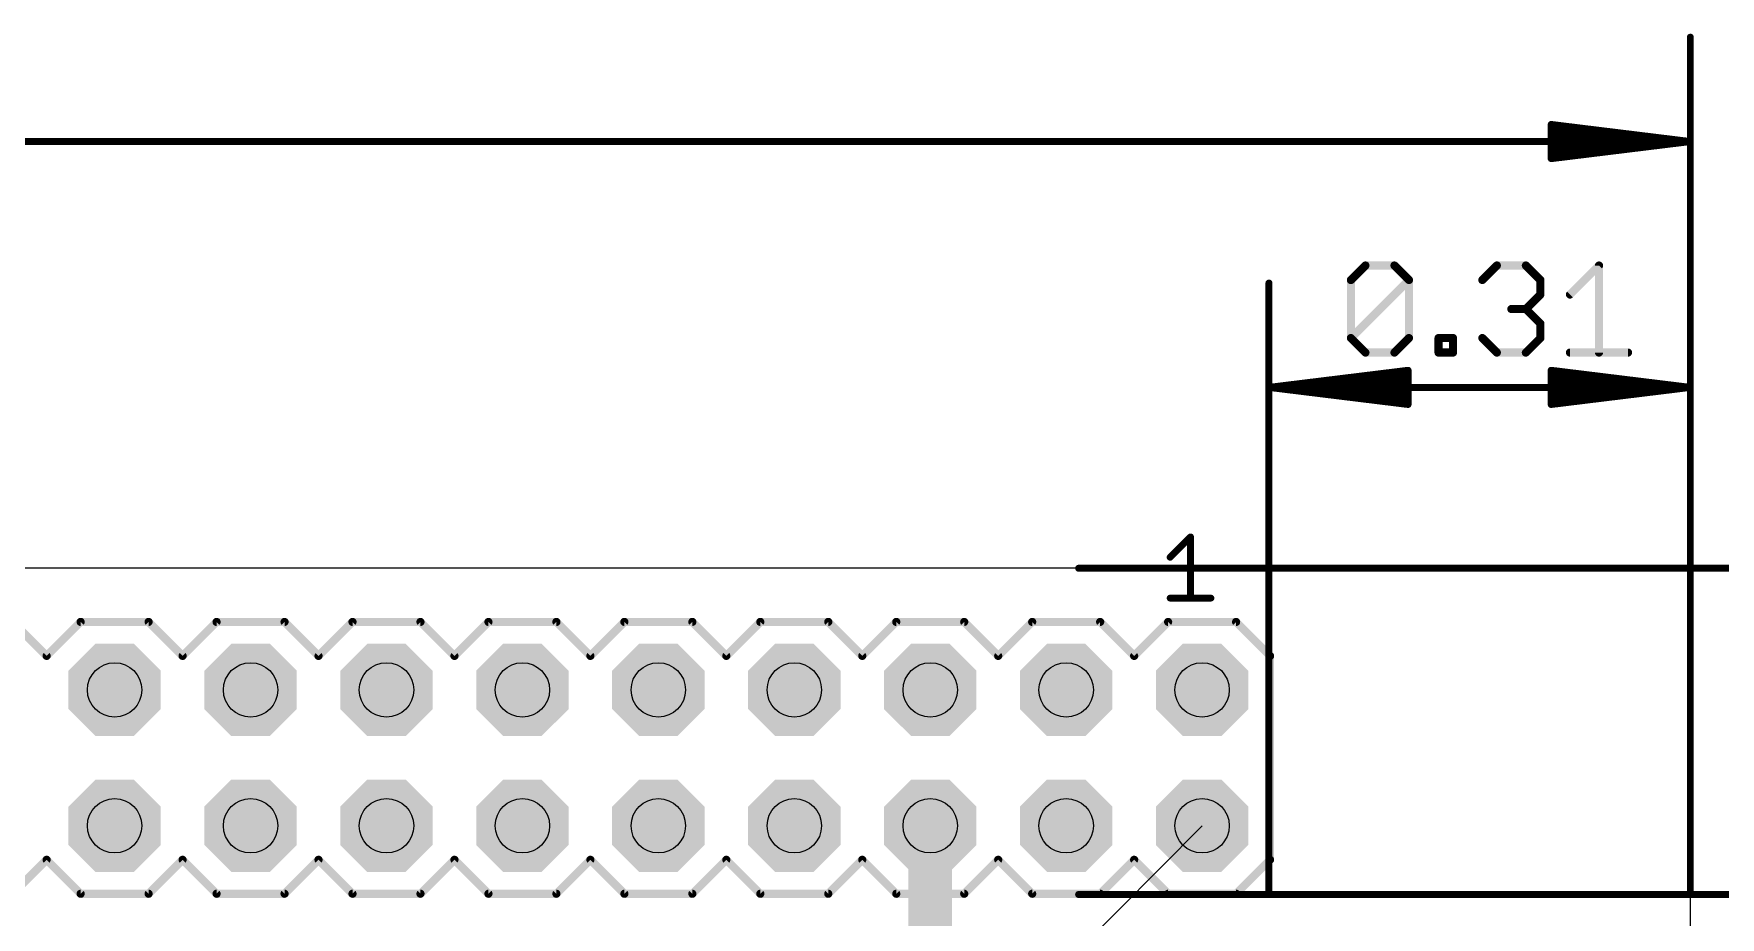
# Model space of a CAD drawing. Extents: x -0.24 to 4.18, y -0.6 to 2.96.
# Drawn here: x 2.231 to 3.472, y 2.293 to 2.943 of the extents above; entities that cross this region are included whole.
import ezdxf

# ---------------------------------------------------------------- set-up
doc = ezdxf.new("R2010")
doc.units = 0
for name, color, linetype in [('1', 22, 'CONTINUOUS'), ('17', 82, 'CONTINUOUS'), ('19', 53, 'CONTINUOUS'), ('20', 7, 'CONTINUOUS'), ('21', 253, 'CONTINUOUS'), ('29', 253, 'CONTINUOUS'), ('30', 253, 'CONTINUOUS'), ('44', 253, 'CONTINUOUS'), ('51', 253, 'CONTINUOUS')]:
    doc.layers.add(name, color=color, linetype=linetype)

# ---------------------------------------------------------------- blocks, each defined once
blk = doc.blocks.new('RECT')
blk.add_solid([(-0.5, -0.5), (0.5, -0.5), (-0.5, 0.5), (0.5, 0.5)])
blk = doc.blocks.new('OCTAGONP')
at = {"const_width": 0.5}
blk.add_lwpolyline([(-0.25, -0.103553), (-0.25, 0.103553), (-0.103553, 0.25), (0.103553, 0.25), (0.25, 0.103553), (0.25, -0.103553), (0.103553, -0.25), (-0.103553, -0.25), (-0.25, -0.103553), (-0.25, 0.103553)], dxfattribs=at)

msp = doc.modelspace()

# ---------------------------------------------------------------- linework, layer by layer
at = {"layer": '1'}
for points, const_width in [([(3.45128, 2.940714, 1), (3.44872, 2.940714)], 0.002559), ([(3.347794, 2.877781, 1), (3.347482, 2.875241)], 0.002559), ([(3.348917, 2.876511, 1), (3.346358, 2.876511)], 0.002559), ([(3.347765, 2.875452, 1), (3.34751, 2.872905)], 0.002559), ([(3.347702, 2.870338, 1), (3.347574, 2.867782)], 0.002559), ([(3.450156, 2.862672, 1), (3.449844, 2.865212)], 0.002559), ([(3.449844, 2.862672, 1), (3.450156, 2.865212)], 0.002559), ([(3.450127, 2.862669, 1), (3.449873, 2.865215)], 0.002559), ([(3.449873, 2.862669, 1), (3.450127, 2.865215)], 0.002559), ([(3.450064, 2.862664, 1), (3.449936, 2.86522)], 0.002559), ([(3.449936, 2.862664, 1), (3.450064, 2.86522)], 0.002559), ([(3.45, 2.862663, 1), (3.45, 2.865222)], 0.002559), ([(3.347574, 2.860102, 1), (3.347702, 2.857546)], 0.002559), ([(3.34751, 2.854979, 1), (3.347765, 2.852433)], 0.002559), ([(3.347482, 2.852644, 1), (3.347794, 2.850104)], 0.002559), ([(3.346358, 2.851374, 1), (3.348917, 2.851374)], 0.002559), ([(3.210983, 2.774241, 1), (3.210983, 2.771241)], 0.003), ([(3.212044, 2.77168, 1), (3.209922, 2.773801)], 0.003), ([(3.233395, 2.773801, 1), (3.231274, 2.77168)], 0.003), ([(3.232335, 2.771241, 1), (3.232335, 2.774241)], 0.003), ([(3.307666, 2.774241, 1), (3.307666, 2.771241)], 0.003), ([(3.308726, 2.77168, 1), (3.306605, 2.773801)], 0.003), ([(3.330078, 2.773801, 1), (3.327957, 2.77168)], 0.003), ([(3.329017, 2.771241, 1), (3.329017, 2.774241)], 0.003), ([(3.384296, 2.772741, 1), (3.381296, 2.772741)], 0.003), ([(3.383857, 2.77168, 1), (3.381736, 2.773801)], 0.003), ([(3.14128, 2.75984, 1), (3.13872, 2.75984)], 0.002559), ([(3.201807, 2.762065, 1), (3.198807, 2.762065)], 0.003), ([(3.199247, 2.763126, 1), (3.201368, 2.761004)], 0.003), ([(3.244511, 2.762065, 1), (3.241511, 2.762065)], 0.003), ([(3.244071, 2.761004, 1), (3.24195, 2.763126)], 0.003), ([(3.24195, 2.761004, 1), (3.244071, 2.763126)], 0.003), ([(3.295929, 2.763126, 1), (3.298051, 2.761004)], 0.003), ([(3.341193, 2.762065, 1), (3.338193, 2.762065)], 0.003), ([(3.338632, 2.761004, 1), (3.340754, 2.763126)], 0.003), ([(3.340754, 2.750329, 1), (3.338632, 2.75245)], 0.003), ([(3.45128, 2.75984, 1), (3.44872, 2.75984)], 0.002559), ([(3.318341, 2.742213, 1), (3.318341, 2.739213)], 0.003), ([(3.330078, 2.741774, 1), (3.327957, 2.739653)], 0.003), ([(3.327957, 2.741774, 1), (3.330078, 2.739653)], 0.003), ([(3.329017, 2.739213, 1), (3.329017, 2.742213)], 0.003), ([(3.338193, 2.751389, 1), (3.341193, 2.751389)], 0.003), ([(3.360384, 2.75245, 1), (3.362506, 2.750329)], 0.003), ([(3.341193, 2.730038, 1), (3.338193, 2.730038)], 0.003), ([(3.338632, 2.728977, 1), (3.340754, 2.731098)], 0.003), ([(3.198807, 2.719362, 1), (3.201807, 2.719362)], 0.003), ([(3.201368, 2.720422, 1), (3.199247, 2.718301)], 0.003), ([(3.199247, 2.720422, 1), (3.201368, 2.718301)], 0.003), ([(3.241511, 2.719362, 1), (3.244511, 2.719362)], 0.003), ([(3.244071, 2.718301, 1), (3.24195, 2.720423)], 0.003), ([(3.266262, 2.719362, 1), (3.263262, 2.719362)], 0.003), ([(3.264762, 2.720862, 1), (3.264762, 2.717862)], 0.003), ([(3.276938, 2.719362, 1), (3.273938, 2.719362)], 0.003), ([(3.275438, 2.717862, 1), (3.275438, 2.720862)], 0.003), ([(3.298051, 2.720422, 1), (3.295929, 2.718301)], 0.003), ([(3.338193, 2.719362, 1), (3.341193, 2.719362)], 0.003), ([(3.340754, 2.718301, 1), (3.338632, 2.720423)], 0.003), ([(3.210983, 2.710186, 1), (3.210983, 2.707186)], 0.003), ([(3.209922, 2.707625, 1), (3.212044, 2.709747)], 0.003), ([(3.231274, 2.709747, 1), (3.233395, 2.707625)], 0.003), ([(3.232335, 2.707186, 1), (3.232335, 2.710186)], 0.003), ([(3.264762, 2.710186, 1), (3.264762, 2.707186)], 0.003), ([(3.263262, 2.708686, 1), (3.266262, 2.708686)], 0.003), ([(3.273938, 2.708686, 1), (3.276938, 2.708686)], 0.003), ([(3.275438, 2.707186, 1), (3.275438, 2.710186)], 0.003), ([(3.307666, 2.710186, 1), (3.307666, 2.707186)], 0.003), ([(3.306605, 2.707625, 1), (3.308726, 2.709747)], 0.003), ([(3.327957, 2.709747, 1), (3.330078, 2.707625)], 0.003), ([(3.329017, 2.707186, 1), (3.329017, 2.710186)], 0.003), ([(3.361445, 2.710186, 1), (3.361445, 2.707186)], 0.003), ([(3.381296, 2.708686, 1), (3.384296, 2.708686)], 0.003), ([(3.404148, 2.707186, 1), (3.404148, 2.710186)], 0.003), ([(3.243642, 2.695637, 1), (3.241083, 2.695637)], 0.002559), ([(3.242518, 2.694367, 1), (3.242206, 2.696907)], 0.002559), ([(3.24249, 2.692031, 1), (3.242235, 2.694577)], 0.002559), ([(3.347794, 2.696907, 1), (3.347482, 2.694367)], 0.002559), ([(3.348917, 2.695637, 1), (3.346358, 2.695637)], 0.002559), ([(3.347765, 2.694577, 1), (3.34751, 2.692031)], 0.002559), ([(3.14, 2.684348, 1), (3.14, 2.681789)], 0.002559), ([(3.140156, 2.684338, 1), (3.139844, 2.681798)], 0.002559), ([(3.140064, 2.684346, 1), (3.139936, 2.68179)], 0.002559), ([(3.140127, 2.684341, 1), (3.139873, 2.681795)], 0.002559), ([(3.139936, 2.684346, 1), (3.140064, 2.68179)], 0.002559), ([(3.139873, 2.684341, 1), (3.140127, 2.681795)], 0.002559), ([(3.139844, 2.684338, 1), (3.140156, 2.681798)], 0.002559), ([(3.242426, 2.686908, 1), (3.242298, 2.689464)], 0.002559), ([(3.242298, 2.676672, 1), (3.242426, 2.679228)], 0.002559), ([(3.347702, 2.689464, 1), (3.347574, 2.686908)], 0.002559), ([(3.347574, 2.679228, 1), (3.347702, 2.676672)], 0.002559), ([(3.450156, 2.681798, 1), (3.449844, 2.684338)], 0.002559), ([(3.449844, 2.681798, 1), (3.450156, 2.684338)], 0.002559), ([(3.450127, 2.681795, 1), (3.449873, 2.684341)], 0.002559), ([(3.449873, 2.681795, 1), (3.450127, 2.684341)], 0.002559), ([(3.450064, 2.68179, 1), (3.449936, 2.684346)], 0.002559), ([(3.449936, 2.68179, 1), (3.450064, 2.684346)], 0.002559), ([(3.45, 2.681789, 1), (3.45, 2.684348)], 0.002559), ([(3.241083, 2.6705, 1), (3.243642, 2.6705)], 0.002559), ([(3.242206, 2.66923, 1), (3.242518, 2.671769)], 0.002559), ([(3.242235, 2.671559, 1), (3.24249, 2.674105)], 0.002559), ([(3.34751, 2.674105, 1), (3.347765, 2.671559)], 0.002559), ([(3.347482, 2.671769, 1), (3.347794, 2.66923)], 0.002559), ([(3.346358, 2.6705, 1), (3.348917, 2.6705)], 0.002559), ([(3, 2.55128, 1), (3, 2.54872)], 0.002559), ([(3.45, 2.55128, 1), (3.45, 2.54872)], 0.002559), ([(3.44872, 2.55, 1), (3.45128, 2.55)], 0.002559), ([(2.89884, 2.36052, 1), (2.88284, 2.36052)], 0.016), ([(3, 2.31128, 1), (3, 2.30872)], 0.002559), ([(3.13872, 2.31, 1), (3.14128, 2.31)], 0.002559), ([(3.44872, 2.31, 1), (3.45128, 2.31)], 0.002559)]:
    msp.add_lwpolyline(points, format="xyb", dxfattribs=dict(at, const_width=const_width))
for points, const_width in [([(3.45, 2.55), (3.45, 2.940714)], 0.005118), ([(3.45, 2.863942), (3.347638, 2.876511)], 0.005118), ([(3.347638, 2.876511), (3.347638, 2.851374)], 0.005118), ([(3.45, 2.863942), (0, 2.863942)], 0.005118), ([(3.45, 2.863942), (3.347638, 2.874178)], 0.005118), ([(3.45, 2.863942), (3.347638, 2.86906)], 0.005118), ([(3.347638, 2.851374), (3.45, 2.863942)], 0.005118), ([(3.347638, 2.858824), (3.45, 2.863942)], 0.005118), ([(3.347638, 2.853706), (3.45, 2.863942)], 0.005118), ([(3.200307, 2.762065), (3.210983, 2.772741)], 0.006), ([(3.210983, 2.772741), (3.232335, 2.772741)], 0.006), ([(3.232335, 2.772741), (3.243011, 2.762065)], 0.006), ([(3.29699, 2.762065), (3.307666, 2.772741)], 0.006), ([(3.307666, 2.772741), (3.329017, 2.772741)], 0.006), ([(3.329017, 2.772741), (3.339693, 2.762065)], 0.006), ([(3.361445, 2.751389), (3.382796, 2.772741)], 0.006), ([(3.382796, 2.772741), (3.382796, 2.708686)], 0.006), ([(3.14, 2.31), (3.14, 2.75984)], 0.005118), ([(3.200307, 2.719362), (3.200307, 2.762065)], 0.006), ([(3.200307, 2.719362), (3.243011, 2.762065)], 0.006), ([(3.243011, 2.762065), (3.243011, 2.719362)], 0.006), ([(3.339693, 2.751389), (3.329017, 2.740713)], 0.006), ([(3.339693, 2.762065), (3.339693, 2.751389)], 0.006), ([(3.45, 2.31), (3.45, 2.75984)], 0.005118), ([(3.329017, 2.740713), (3.318341, 2.740713)], 0.006), ([(3.329017, 2.740713), (3.339693, 2.730038)], 0.006), ([(3.339693, 2.730038), (3.339693, 2.719362)], 0.006), ([(3.210983, 2.708686), (3.200307, 2.719362)], 0.006), ([(3.243011, 2.719362), (3.232335, 2.708686)], 0.006), ([(3.264762, 2.708686), (3.264762, 2.719362)], 0.006), ([(3.264762, 2.719362), (3.275438, 2.719362)], 0.006), ([(3.275438, 2.719362), (3.275438, 2.708686)], 0.006), ([(3.307666, 2.708686), (3.29699, 2.719362)], 0.006), ([(3.339693, 2.719362), (3.329017, 2.708686)], 0.006), ([(3.232335, 2.708686), (3.210983, 2.708686)], 0.006), ([(3.275438, 2.708686), (3.264762, 2.708686)], 0.006), ([(3.329017, 2.708686), (3.307666, 2.708686)], 0.006), ([(3.361445, 2.708686), (3.404148, 2.708686)], 0.006), ([(3.14, 2.683068), (3.242362, 2.695637)], 0.005118), ([(3.14, 2.683068), (3.242362, 2.693304)], 0.005118), ([(3.242362, 2.695637), (3.242362, 2.6705)], 0.005118), ([(3.45, 2.683068), (3.347638, 2.695637)], 0.005118), ([(3.347638, 2.695637), (3.347638, 2.6705)], 0.005118), ([(3.45, 2.683068), (3.347638, 2.693304)], 0.005118), ([(3.14, 2.683068), (3.242362, 2.688186)], 0.005118), ([(3.45, 2.683068), (3.14, 2.683068)], 0.005118), ([(3.242362, 2.6705), (3.14, 2.683068)], 0.005118), ([(3.242362, 2.67795), (3.14, 2.683068)], 0.005118), ([(3.242362, 2.672832), (3.14, 2.683068)], 0.005118), ([(3.45, 2.683068), (3.347638, 2.688186)], 0.005118), ([(3.347638, 2.6705), (3.45, 2.683068)], 0.005118), ([(3.347638, 2.67795), (3.45, 2.683068)], 0.005118), ([(3.347638, 2.672832), (3.45, 2.683068)], 0.005118), ([(3, 2.55), (3.684883, 2.55)], 0.005118), ([(3.45, 2.55), (4.173932, 2.55)], 0.005118), ([(2.89084, 2.36052), (2.89084, 2.09794)], 0.032), ([(3, 2.31), (3.684883, 2.31)], 0.005118)]:
    msp.add_lwpolyline(points, dxfattribs=dict(at, const_width=const_width))
at = {"layer": '19'}
msp.add_line((1.92171, 1.18263), (3.09084, 2.36052), dxfattribs=at)
at = {"layer": '20'}
for p, q in [((3.45, 2.55), (0, 2.55)), ((3.45, 0), (3.45, 2.55))]:
    msp.add_line(p, q, dxfattribs=at)
at = {"layer": '21'}
for points, const_width in [([(3.067301, 2.558046), (3.082313, 2.573058)], 0.005), ([(3.082313, 2.573058), (3.082313, 2.52802)], 0.005), ([(3.067301, 2.52802), (3.097326, 2.52802)], 0.005), ([(2.21584, 2.51052), (2.24084, 2.48552)], 0.006), ([(2.24084, 2.48552), (2.26584, 2.51052)], 0.006), ([(2.26584, 2.51052), (2.31584, 2.51052)], 0.006), ([(2.31584, 2.51052), (2.34084, 2.48552)], 0.006), ([(2.34084, 2.48552), (2.36584, 2.51052)], 0.006), ([(2.36584, 2.51052), (2.41584, 2.51052)], 0.006), ([(2.44084, 2.48552), (2.41584, 2.51052)], 0.006), ([(2.44084, 2.48552), (2.46584, 2.51052)], 0.006), ([(2.46584, 2.51052), (2.51584, 2.51052)], 0.006), ([(2.51584, 2.51052), (2.54084, 2.48552)], 0.006), ([(2.54084, 2.48552), (2.56584, 2.51052)], 0.006), ([(2.56584, 2.51052), (2.61584, 2.51052)], 0.006), ([(2.61584, 2.51052), (2.64084, 2.48552)], 0.006), ([(2.64084, 2.48552), (2.66584, 2.51052)], 0.006), ([(2.66584, 2.51052), (2.71584, 2.51052)], 0.006), ([(2.71584, 2.51052), (2.74084, 2.48552)], 0.006), ([(2.74084, 2.48552), (2.76584, 2.51052)], 0.006), ([(2.76584, 2.51052), (2.81584, 2.51052)], 0.006), ([(2.84084, 2.48552), (2.81584, 2.51052)], 0.006), ([(2.84084, 2.48552), (2.86584, 2.51052)], 0.006), ([(2.86584, 2.51052), (2.91584, 2.51052)], 0.006), ([(2.91584, 2.51052), (2.94084, 2.48552)], 0.006), ([(2.94084, 2.48552), (2.96584, 2.51052)], 0.006), ([(2.96584, 2.51052), (3.01584, 2.51052)], 0.006), ([(3.01584, 2.51052), (3.04084, 2.48552)], 0.006), ([(3.04084, 2.48552), (3.06584, 2.51052)], 0.006), ([(3.06584, 2.51052), (3.11584, 2.51052)], 0.006), ([(3.14084, 2.48552), (3.11584, 2.51052)], 0.006), ([(3.14084, 2.33552), (3.14084, 2.48552)], 0.006), ([(2.24084, 2.33552), (2.21584, 2.31052)], 0.006), ([(2.26584, 2.31052), (2.24084, 2.33552)], 0.006), ([(2.34084, 2.33552), (2.31584, 2.31052)], 0.006), ([(2.36584, 2.31052), (2.34084, 2.33552)], 0.006), ([(2.41584, 2.31052), (2.44084, 2.33552)], 0.006), ([(2.46584, 2.31052), (2.44084, 2.33552)], 0.006), ([(2.54084, 2.33552), (2.51584, 2.31052)], 0.006), ([(2.56584, 2.31052), (2.54084, 2.33552)], 0.006), ([(2.64084, 2.33552), (2.61584, 2.31052)], 0.006), ([(2.66584, 2.31052), (2.64084, 2.33552)], 0.006), ([(2.74084, 2.33552), (2.71584, 2.31052)], 0.006), ([(2.76584, 2.31052), (2.74084, 2.33552)], 0.006), ([(2.81584, 2.31052), (2.84084, 2.33552)], 0.006), ([(2.86584, 2.31052), (2.84084, 2.33552)], 0.006), ([(2.94084, 2.33552), (2.91584, 2.31052)], 0.006), ([(2.96584, 2.31052), (2.94084, 2.33552)], 0.006), ([(3.04084, 2.33552), (3.01584, 2.31052)], 0.006), ([(3.06584, 2.31052), (3.04084, 2.33552)], 0.006), ([(3.11584, 2.31052), (3.14084, 2.33552)], 0.006), ([(2.31584, 2.31052), (2.26584, 2.31052)], 0.006), ([(2.41584, 2.31052), (2.36584, 2.31052)], 0.006), ([(2.51584, 2.31052), (2.46584, 2.31052)], 0.006), ([(2.61584, 2.31052), (2.56584, 2.31052)], 0.006), ([(2.71584, 2.31052), (2.66584, 2.31052)], 0.006), ([(2.81584, 2.31052), (2.76584, 2.31052)], 0.006), ([(2.91584, 2.31052), (2.86584, 2.31052)], 0.006), ([(3.01584, 2.31052), (2.96584, 2.31052)], 0.006), ([(3.11584, 2.31052), (3.06584, 2.31052)], 0.006)]:
    msp.add_lwpolyline(points, dxfattribs=dict(at, const_width=const_width))
for points, const_width in [([(3.083563, 2.573058, 1), (3.081063, 2.573058)], 0.0025), ([(3.083197, 2.572175, 1), (3.08143, 2.573942)], 0.0025), ([(3.066417, 2.55893, 1), (3.068185, 2.557162)], 0.0025), ([(3.067301, 2.52927, 1), (3.067301, 2.52677)], 0.0025), ([(3.081063, 2.52802, 1), (3.083563, 2.52802)], 0.0025), ([(3.097326, 2.52677, 1), (3.097326, 2.52927)], 0.0025), ([(2.26584, 2.51202, 1), (2.26584, 2.50902)], 0.003), ([(2.266901, 2.509459, 1), (2.264779, 2.511581)], 0.003), ([(2.316901, 2.511581, 1), (2.314779, 2.509459)], 0.003), ([(2.31584, 2.50902, 1), (2.31584, 2.51202)], 0.003), ([(2.36584, 2.51202, 1), (2.36584, 2.50902)], 0.003), ([(2.366901, 2.509459, 1), (2.364779, 2.511581)], 0.003), ([(2.416901, 2.511581, 1), (2.414779, 2.509459)], 0.003), ([(2.41584, 2.50902, 1), (2.41584, 2.51202)], 0.003), ([(2.46584, 2.51202, 1), (2.46584, 2.50902)], 0.003), ([(2.466901, 2.509459, 1), (2.464779, 2.511581)], 0.003), ([(2.516901, 2.511581, 1), (2.514779, 2.509459)], 0.003), ([(2.51584, 2.50902, 1), (2.51584, 2.51202)], 0.003), ([(2.56584, 2.51202, 1), (2.56584, 2.50902)], 0.003), ([(2.566901, 2.509459, 1), (2.564779, 2.511581)], 0.003), ([(2.616901, 2.511581, 1), (2.614779, 2.509459)], 0.003), ([(2.61584, 2.50902, 1), (2.61584, 2.51202)], 0.003), ([(2.66584, 2.51202, 1), (2.66584, 2.50902)], 0.003), ([(2.666901, 2.509459, 1), (2.664779, 2.511581)], 0.003), ([(2.716901, 2.511581, 1), (2.714779, 2.509459)], 0.003), ([(2.71584, 2.50902, 1), (2.71584, 2.51202)], 0.003), ([(2.76584, 2.51202, 1), (2.76584, 2.50902)], 0.003), ([(2.766901, 2.509459, 1), (2.764779, 2.511581)], 0.003), ([(2.816901, 2.511581, 1), (2.814779, 2.509459)], 0.003), ([(2.81584, 2.50902, 1), (2.81584, 2.51202)], 0.003), ([(2.86584, 2.51202, 1), (2.86584, 2.50902)], 0.003), ([(2.866901, 2.509459, 1), (2.864779, 2.511581)], 0.003), ([(2.916901, 2.511581, 1), (2.914779, 2.509459)], 0.003), ([(2.91584, 2.50902, 1), (2.91584, 2.51202)], 0.003), ([(2.96584, 2.51202, 1), (2.96584, 2.50902)], 0.003), ([(2.966901, 2.509459, 1), (2.964779, 2.511581)], 0.003), ([(3.016901, 2.511581, 1), (3.014779, 2.509459)], 0.003), ([(3.01584, 2.50902, 1), (3.01584, 2.51202)], 0.003), ([(3.06584, 2.51202, 1), (3.06584, 2.50902)], 0.003), ([(3.066901, 2.509459, 1), (3.064779, 2.511581)], 0.003), ([(3.116901, 2.511581, 1), (3.114779, 2.509459)], 0.003), ([(3.11584, 2.50902, 1), (3.11584, 2.51202)], 0.003), ([(2.239779, 2.486581, 1), (2.241901, 2.484459)], 0.003), ([(2.239779, 2.484459, 1), (2.241901, 2.486581)], 0.003), ([(2.339779, 2.486581, 1), (2.341901, 2.484459)], 0.003), ([(2.339779, 2.484459, 1), (2.341901, 2.486581)], 0.003), ([(2.439779, 2.486581, 1), (2.441901, 2.484459)], 0.003), ([(2.439779, 2.484459, 1), (2.441901, 2.486581)], 0.003), ([(2.539779, 2.486581, 1), (2.541901, 2.484459)], 0.003), ([(2.539779, 2.484459, 1), (2.541901, 2.486581)], 0.003), ([(2.639779, 2.486581, 1), (2.641901, 2.484459)], 0.003), ([(2.639779, 2.484459, 1), (2.641901, 2.486581)], 0.003), ([(2.739779, 2.486581, 1), (2.741901, 2.484459)], 0.003), ([(2.739779, 2.484459, 1), (2.741901, 2.486581)], 0.003), ([(2.839779, 2.486581, 1), (2.841901, 2.484459)], 0.003), ([(2.839779, 2.484459, 1), (2.841901, 2.486581)], 0.003), ([(2.939779, 2.486581, 1), (2.941901, 2.484459)], 0.003), ([(2.939779, 2.484459, 1), (2.941901, 2.486581)], 0.003), ([(3.039779, 2.486581, 1), (3.041901, 2.484459)], 0.003), ([(3.039779, 2.484459, 1), (3.041901, 2.486581)], 0.003), ([(3.14234, 2.48552, 1), (3.13934, 2.48552)], 0.003), ([(3.139779, 2.484459, 1), (3.141901, 2.486581)], 0.003), ([(2.241901, 2.336581, 1), (2.239779, 2.334459)], 0.003), ([(2.241901, 2.334459, 1), (2.239779, 2.336581)], 0.003), ([(2.341901, 2.336581, 1), (2.339779, 2.334459)], 0.003), ([(2.341901, 2.334459, 1), (2.339779, 2.336581)], 0.003), ([(2.441901, 2.336581, 1), (2.439779, 2.334459)], 0.003), ([(2.441901, 2.334459, 1), (2.439779, 2.336581)], 0.003), ([(2.541901, 2.336581, 1), (2.539779, 2.334459)], 0.003), ([(2.541901, 2.334459, 1), (2.539779, 2.336581)], 0.003), ([(2.641901, 2.336581, 1), (2.639779, 2.334459)], 0.003), ([(2.641901, 2.334459, 1), (2.639779, 2.336581)], 0.003), ([(2.741901, 2.336581, 1), (2.739779, 2.334459)], 0.003), ([(2.741901, 2.334459, 1), (2.739779, 2.336581)], 0.003), ([(2.841901, 2.336581, 1), (2.839779, 2.334459)], 0.003), ([(2.841901, 2.334459, 1), (2.839779, 2.336581)], 0.003), ([(2.941901, 2.336581, 1), (2.939779, 2.334459)], 0.003), ([(2.941901, 2.334459, 1), (2.939779, 2.336581)], 0.003), ([(3.041901, 2.336581, 1), (3.039779, 2.334459)], 0.003), ([(3.041901, 2.334459, 1), (3.039779, 2.336581)], 0.003), ([(3.13934, 2.33552, 1), (3.14234, 2.33552)], 0.003), ([(3.141901, 2.334459, 1), (3.139779, 2.336581)], 0.003), ([(2.26584, 2.31202, 1), (2.26584, 2.30902)], 0.003), ([(2.264779, 2.309459, 1), (2.266901, 2.311581)], 0.003), ([(2.314779, 2.311581, 1), (2.316901, 2.309459)], 0.003), ([(2.31584, 2.30902, 1), (2.31584, 2.31202)], 0.003), ([(2.36584, 2.31202, 1), (2.36584, 2.30902)], 0.003), ([(2.364779, 2.309459, 1), (2.366901, 2.311581)], 0.003), ([(2.414779, 2.311581, 1), (2.416901, 2.309459)], 0.003), ([(2.41584, 2.30902, 1), (2.41584, 2.31202)], 0.003), ([(2.46584, 2.31202, 1), (2.46584, 2.30902)], 0.003), ([(2.464779, 2.309459, 1), (2.466901, 2.311581)], 0.003), ([(2.514779, 2.311581, 1), (2.516901, 2.309459)], 0.003), ([(2.51584, 2.30902, 1), (2.51584, 2.31202)], 0.003), ([(2.56584, 2.31202, 1), (2.56584, 2.30902)], 0.003), ([(2.564779, 2.309459, 1), (2.566901, 2.311581)], 0.003), ([(2.614779, 2.311581, 1), (2.616901, 2.309459)], 0.003), ([(2.61584, 2.30902, 1), (2.61584, 2.31202)], 0.003), ([(2.66584, 2.31202, 1), (2.66584, 2.30902)], 0.003), ([(2.664779, 2.309459, 1), (2.666901, 2.311581)], 0.003), ([(2.714779, 2.311581, 1), (2.716901, 2.309459)], 0.003), ([(2.71584, 2.30902, 1), (2.71584, 2.31202)], 0.003), ([(2.76584, 2.31202, 1), (2.76584, 2.30902)], 0.003), ([(2.764779, 2.309459, 1), (2.766901, 2.311581)], 0.003), ([(2.814779, 2.311581, 1), (2.816901, 2.309459)], 0.003), ([(2.81584, 2.30902, 1), (2.81584, 2.31202)], 0.003), ([(2.86584, 2.31202, 1), (2.86584, 2.30902)], 0.003), ([(2.864779, 2.309459, 1), (2.866901, 2.311581)], 0.003), ([(2.914779, 2.311581, 1), (2.916901, 2.309459)], 0.003), ([(2.91584, 2.30902, 1), (2.91584, 2.31202)], 0.003), ([(2.96584, 2.31202, 1), (2.96584, 2.30902)], 0.003), ([(2.964779, 2.309459, 1), (2.966901, 2.311581)], 0.003), ([(3.014779, 2.311581, 1), (3.016901, 2.309459)], 0.003), ([(3.01584, 2.30902, 1), (3.01584, 2.31202)], 0.003), ([(3.06584, 2.31202, 1), (3.06584, 2.30902)], 0.003), ([(3.064779, 2.309459, 1), (3.066901, 2.311581)], 0.003), ([(3.114779, 2.311581, 1), (3.116901, 2.309459)], 0.003), ([(3.11584, 2.30902, 1), (3.11584, 2.31202)], 0.003)]:
    msp.add_lwpolyline(points, format="xyb", dxfattribs=dict(at, const_width=const_width))
at = {"layer": '44'}
for centre in [(2.29084, 2.46052), (2.39084, 2.46052), (2.49084, 2.46052), (2.59084, 2.46052), (2.69084, 2.46052), (2.79084, 2.46052), (2.89084, 2.46052), (2.99084, 2.46052), (3.09084, 2.46052), (2.29084, 2.36052), (2.39084, 2.36052), (2.49084, 2.36052), (2.59084, 2.36052), (2.69084, 2.36052), (2.79084, 2.36052), (2.89084, 2.36052), (2.99084, 2.36052), (3.09084, 2.36052)]:
    msp.add_circle(centre, 0.02, dxfattribs=at)

# ---------------------------------------------------------------- block references
at = {"layer": '17', "xscale": 0.06, "yscale": 0.06, "rotation": 180}
for p in [(2.29084, 2.46052), (2.29084, 2.46052), (2.39084, 2.46052), (2.39084, 2.46052), (2.49084, 2.46052), (2.49084, 2.46052), (2.59084, 2.46052), (2.59084, 2.46052), (2.69084, 2.46052), (2.69084, 2.46052), (2.79084, 2.46052), (2.79084, 2.46052), (2.89084, 2.46052), (2.89084, 2.46052), (2.99084, 2.46052), (2.99084, 2.46052), (3.09084, 2.46052), (3.09084, 2.46052), (2.29084, 2.36052), (2.29084, 2.36052), (2.39084, 2.36052), (2.39084, 2.36052), (2.49084, 2.36052), (2.49084, 2.36052), (2.59084, 2.36052), (2.59084, 2.36052), (2.69084, 2.36052), (2.69084, 2.36052), (2.79084, 2.36052), (2.79084, 2.36052), (2.89084, 2.36052), (2.89084, 2.36052), (2.99084, 2.36052), (2.99084, 2.36052), (3.09084, 2.36052), (3.09084, 2.36052)]:
    msp.add_blockref('OCTAGONP', p, dxfattribs=at)
at = {"layer": '29', "xscale": 0.068, "yscale": 0.068, "rotation": 180}
for p in [(2.29084, 2.46052), (2.39084, 2.46052), (2.49084, 2.46052), (2.59084, 2.46052), (2.69084, 2.46052), (2.79084, 2.46052), (2.89084, 2.46052), (2.99084, 2.46052), (3.09084, 2.46052), (2.29084, 2.36052), (2.39084, 2.36052), (2.49084, 2.36052), (2.59084, 2.36052), (2.69084, 2.36052), (2.79084, 2.36052), (2.89084, 2.36052), (2.99084, 2.36052), (3.09084, 2.36052)]:
    msp.add_blockref('OCTAGONP', p, dxfattribs=at)
at = {"layer": '30', "xscale": 0.068, "yscale": 0.068, "rotation": 180}
for p in [(2.29084, 2.46052), (2.39084, 2.46052), (2.49084, 2.46052), (2.59084, 2.46052), (2.69084, 2.46052), (2.79084, 2.46052), (2.89084, 2.46052), (2.99084, 2.46052), (3.09084, 2.46052), (2.29084, 2.36052), (2.39084, 2.36052), (2.49084, 2.36052), (2.59084, 2.36052), (2.69084, 2.36052), (2.79084, 2.36052), (2.89084, 2.36052), (2.99084, 2.36052), (3.09084, 2.36052)]:
    msp.add_blockref('OCTAGONP', p, dxfattribs=at)
at = {"layer": '51', "xscale": 0.02, "yscale": 0.02, "rotation": 180}
for p in [(2.29084, 2.46052), (2.39084, 2.46052), (2.49084, 2.46052), (2.59084, 2.46052), (2.69084, 2.46052), (2.79084, 2.46052), (2.89084, 2.46052), (2.99084, 2.46052), (3.09084, 2.46052), (2.29084, 2.36052), (2.39084, 2.36052), (2.49084, 2.36052), (2.59084, 2.36052), (2.69084, 2.36052), (2.79084, 2.36052), (2.89084, 2.36052), (2.99084, 2.36052), (3.09084, 2.36052)]:
    msp.add_blockref('RECT', p, dxfattribs=at)

doc.saveas('drawing.dxf')
